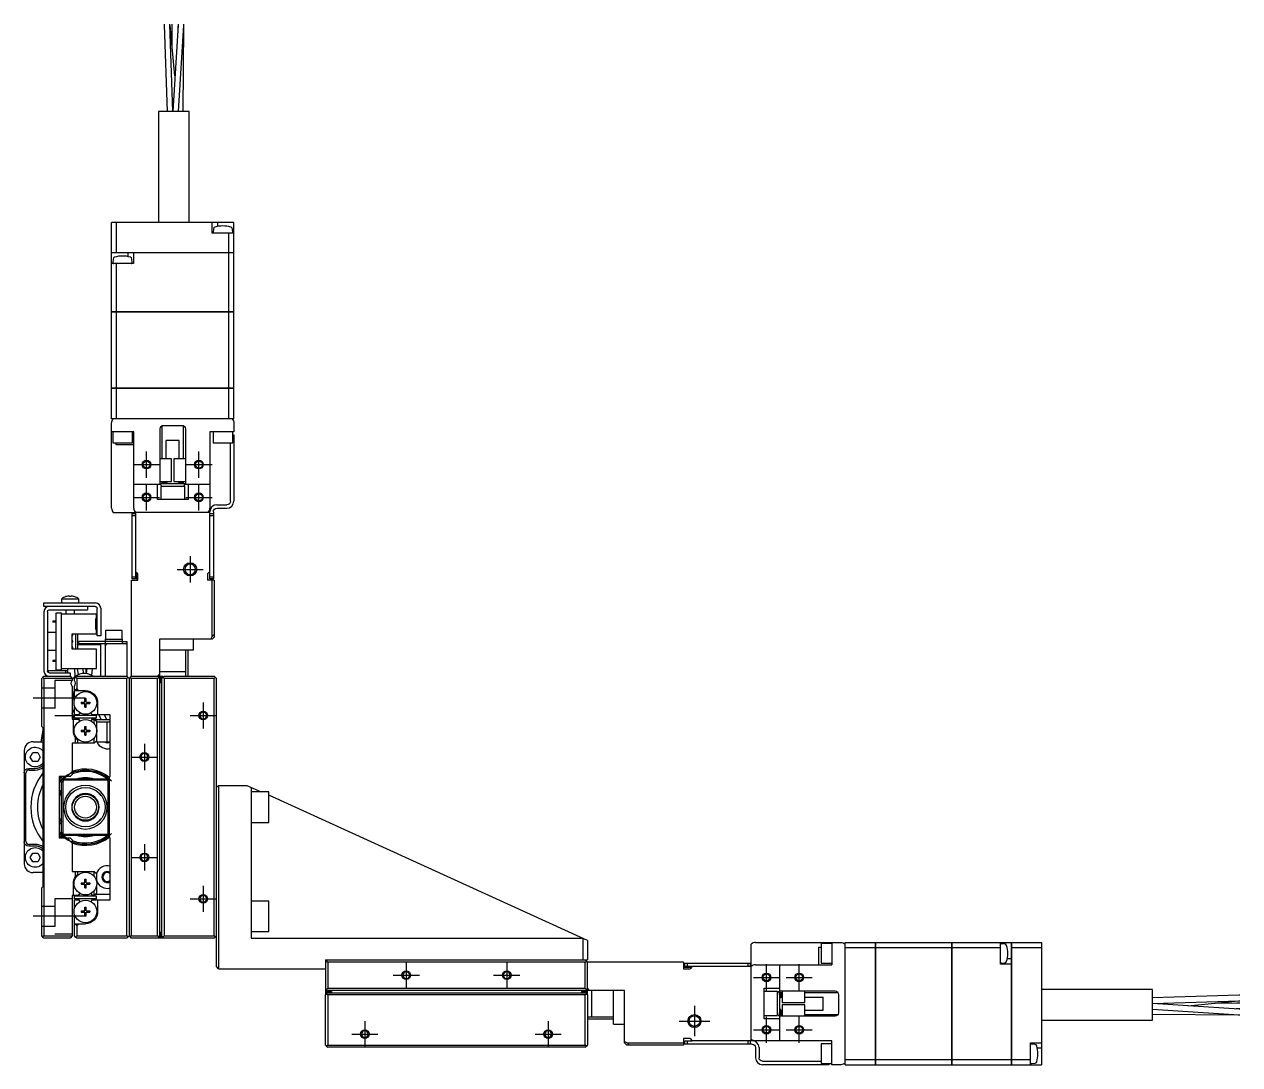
# Model space of a CAD drawing. Extents: x 0 to 1191, y -8 to 932.
# Drawn here: x 0 to 278.4, y 339.9 to 578.3 of the extents above; entities that cross this region are included whole.
import ezdxf

# ---------------------------------------------------------------- set-up
doc = ezdxf.new("R2010")
doc.units = 0
doc.header["$LTSCALE"] = 0.5
doc.linetypes.add('CENTER', pattern=[50.8, 31.75, -6.35, 6.35, -6.35])
doc.linetypes.add('DASHED', pattern=[19.05, 12.7, -6.35])
for name, color, linetype in [('MSM_CENTER', 1, 'CENTER'), ('MSM_CONTINUOUS', 7, 'CONTINUOUS'), ('MSM_DASHED', 4, 'DASHED'), ('MSM_NARROW', 5, 'CONTINUOUS')]:
    doc.layers.add(name, color=color, linetype=linetype)

msp = doc.modelspace()

# ---------------------------------------------------------------- linework, layer by layer
at = {"layer": 'MSM_CENTER'}
for p, q in [((28, 474.38), (28, 480.38)), ((40, 474.38), (40, 480.38)), ((25, 477.38), (31, 477.38)), ((37, 477.38), (43, 477.38)), ((28, 466.88), (28, 472.88)), ((40, 466.88), (40, 472.88)), ((25, 469.88), (31, 469.88)), ((37, 469.88), (43, 469.88)), ((38, 456.38), (38, 450.38)), ((35, 453.38), (41, 453.38)), ((14, 423.88), (2, 423.88)), ((41, 422.88), (41, 416.88)), ((38, 419.88), (44, 419.88)), ((27.5, 413.38), (27.5, 407.38)), ((24.5, 410.38), (30.5, 410.38)), ((27.5, 390.38), (27.5, 384.38)), ((24.5, 387.38), (30.5, 387.38)), ((41, 380.88), (41, 374.88)), ((38, 377.88), (44, 377.88)), ((14, 373.88), (2, 373.88)), ((87.5, 363.38), (87.5, 357.38)), ((110.5, 363.38), (110.5, 357.38)), ((170, 356.88), (170, 362.88)), ((177.5, 356.88), (177.5, 362.88)), ((84.5, 360.38), (90.5, 360.38)), ((107.5, 360.38), (113.5, 360.38)), ((167, 359.88), (173, 359.88)), ((174.5, 359.88), (180.5, 359.88)), ((153.5, 353.38), (153.5, 346.38)), ((170, 344.88), (170, 350.88)), ((177.5, 344.88), (177.5, 350.88)), ((78, 349.88), (78, 343.88)), ((120, 349.88), (120, 343.88)), ((150, 349.88), (157, 349.88)), ((75, 346.88), (81, 346.88)), ((117, 346.88), (123, 346.88)), ((167, 347.88), (173, 347.88)), ((174.5, 347.88), (180.5, 347.88))]:
    msp.add_line(p, q, dxfattribs=at)
at = {"layer": 'MSM_CONTINUOUS'}
for p, q in [((32.05, 578.28), (32.06, 578.16)), ((32.06, 578.16), (32.7, 558.28)), ((33.35, 578.2), (33.35, 578.28)), ((34, 558.28), (33.35, 578.2)), ((33.38, 578), (33.36, 578.28)), ((34.51, 566.43), (33.38, 578)), ((33.86, 577.61), (33.85, 578.28)), ((33.89, 572.75), (33.86, 577.61)), ((35.24, 578.15), (34, 558.29)), ((35.24, 578.28), (35.2, 577.49)), ((35.25, 578.28), (35.24, 578.15)), ((35.3, 558.28), (36.54, 578.07)), ((36.4, 558.28), (36.55, 577.94)), ((36.54, 578.07), (36.55, 578.28)), ((36.55, 577.94), (36.55, 578.28)), ((37.77, 558.28), (30.77, 558.28)), ((30.77, 558.28), (30.77, 532.88)), ((37.77, 532.88), (37.77, 558.28)), ((20, 525.99), (20, 532.88)), ((48, 532.88), (20, 532.88)), ((21.15, 525.99), (21.15, 532.88)), ((43, 530.38), (43, 532.88)), ((44.25, 532.88), (44.25, 531.93)), ((48, 525.99), (48, 532.88)), ((48, 530.38), (43, 530.38)), ((43.34, 531.35), (43.27, 530.58)), ((46.85, 525.99), (46.85, 530.38)), ((47.73, 530.58), (47.66, 531.35)), ((20, 525.99), (48, 525.99)), ((20, 512.38), (20, 525.98)), ((20, 525.98), (48, 525.98)), ((25, 523.48), (20, 523.48)), ((20.01, 525.98), (20.01, 525.99)), ((20.34, 524.46), (20.27, 523.69)), ((21.15, 512.38), (21.15, 523.48)), ((21.16, 525.98), (21.16, 525.99)), ((23.75, 525.98), (23.75, 525.04)), ((24.73, 523.69), (24.66, 524.46)), ((25, 525.98), (25, 523.48)), ((46.84, 525.98), (46.84, 525.99)), ((46.85, 512.38), (46.85, 525.98)), ((47.99, 525.98), (47.99, 525.99)), ((48, 512.38), (48, 525.98)), ((20, 512.38), (48, 512.38)), ((20, 494.88), (20, 512.37)), ((48, 512.37), (20, 512.37)), ((20.01, 512.38), (20.01, 512.37)), ((21.15, 494.88), (21.15, 512.37)), ((21.16, 512.38), (21.16, 512.37)), ((46.84, 512.38), (46.84, 512.37)), ((46.85, 494.88), (46.85, 512.37)), ((47.99, 512.38), (47.99, 512.37)), ((48, 494.88), (48, 512.37)), ((20, 494.88), (48, 494.88)), ((20, 487.88), (20, 494.87)), ((48, 494.87), (20, 494.87)), ((20.01, 494.88), (20.01, 494.87)), ((21.15, 487.88), (21.15, 494.87)), ((21.16, 494.88), (21.16, 494.87)), ((46.84, 494.88), (46.84, 494.87)), ((46.85, 487.88), (46.85, 494.87)), ((47.99, 494.88), (47.99, 494.87)), ((48, 487.88), (48, 494.87)), ((48, 487.88), (20, 487.88)), ((20, 467.38), (20, 486.88)), ((25.1, 484.88), (20, 484.88)), ((20.25, 484.88), (20.25, 482.38)), ((24.75, 482.38), (24.75, 484.88)), ((25.1, 467.38), (25.1, 484.88)), ((31.1, 473.18), (31.1, 485.58)), ((31.5, 486.27), (31.5, 478.68)), ((31.9, 486.38), (36.1, 486.38)), ((36.5, 478.68), (36.5, 486.27)), ((36.9, 485.58), (36.9, 473.18)), ((42.5, 484.88), (42.5, 467.38)), ((48, 484.88), (42.5, 484.88)), ((43.25, 484.88), (43.25, 482.38)), ((47.75, 482.38), (47.75, 484.88)), ((48, 486.88), (48, 484.88)), ((20.25, 482.38), (24.75, 482.38)), ((21.05, 481.88), (21.05, 482.38)), ((25.1, 481.88), (21.05, 481.88)), ((35.5, 482.88), (32.5, 482.88)), ((32.5, 478.68), (32.5, 482.88)), ((35.5, 478.68), (35.5, 482.88)), ((43.25, 482.38), (47.75, 482.38)), ((47.2, 468.98), (47.2, 482.38)), ((47.75, 484.18), (48, 484.18)), ((48, 483.68), (47.75, 483.68)), ((48, 484.18), (48, 468.98)), ((33.75, 478.68), (31.1, 478.68)), ((33.75, 473.48), (33.75, 478.68)), ((36.9, 478.68), (34.25, 478.68)), ((34.25, 478.68), (34.25, 473.48)), ((31.1, 473.48), (33.75, 473.48)), ((31.5, 473.48), (31.5, 473.18)), ((32.5, 473.18), (32.5, 473.48)), ((34.25, 473.48), (36.9, 473.48)), ((35.5, 473.18), (35.5, 473.48)), ((36.5, 473.18), (36.5, 473.48)), ((25.1, 472.88), (31.13, 472.88)), ((30.5, 469.38), (30.5, 472.88)), ((36.88, 472.98), (31.12, 472.98)), ((31.13, 472.88), (31.13, 472.97)), ((31.16, 472.87), (31.13, 472.97)), ((36.75, 472.38), (31.25, 472.38)), ((31.25, 472.38), (31.25, 469.38)), ((31.5, 473.18), (32.5, 473.18)), ((31.5, 473.18), (31.7, 472.98)), ((32.87, 472.98), (32.5, 473.18)), ((35.5, 473.18), (35.13, 472.98)), ((35.5, 473.18), (36.5, 473.18)), ((36.3, 472.98), (36.5, 473.18)), ((36.75, 469.38), (36.75, 472.38)), ((36.87, 472.97), (36.85, 472.89)), ((36.87, 472.88), (36.87, 472.97)), ((36.87, 472.88), (42.5, 472.88)), ((37.5, 472.88), (37.5, 469.38)), ((37.5, 469.38), (30.5, 469.38)), ((44.1, 468.18), (46.4, 468.18)), ((20.38, 466.38), (25.48, 466.38)), ((24.7, 466.18), (25.5, 466.18)), ((24.7, 451.18), (24.7, 466.18)), ((25.5, 465.68), (24.7, 465.68)), ((25.5, 466.38), (25.5, 451.18)), ((42.5, 466.38), (25.5, 466.38)), ((42.5, 451.18), (42.5, 466.58)), ((42.5, 466.18), (43.3, 466.18)), ((43.3, 465.68), (42.5, 465.68)), ((43.3, 466.58), (43.3, 451.18)), ((44.1, 467.38), (46.4, 467.38)), ((24.7, 451.68), (25.5, 451.68)), ((25.5, 451.18), (24.7, 451.18)), ((25.5, 452.88), (26, 452.38)), ((25.75, 452.63), (25.75, 450.88)), ((26, 450.88), (26, 452.38)), ((42, 452.38), (42.5, 452.88)), ((42, 452.38), (42, 450.88)), ((42.5, 451.68), (43.3, 451.68)), ((43.3, 451.18), (42.5, 451.18)), ((24.5, 450.88), (24.5, 428.88)), ((24.5, 450.88), (26, 450.88)), ((43.5, 450.88), (42, 450.88)), ((43, 437.99), (43, 450.88)), ((43.5, 450.88), (43.5, 437.88)), ((4.5, 444.88), (4.5, 445.68)), ((4.5, 445.68), (16.3, 445.68)), ((12.5, 446.57), (8.5, 446.57)), ((8.5, 446.57), (8.5, 445.68)), ((9.57, 447.13), (9.55, 447.13)), ((10.3, 447.13), (10.3, 447.26)), ((10.7, 447.13), (10.3, 447.13)), ((10.7, 447.26), (10.7, 447.13)), ((11.45, 447.13), (11.43, 447.13)), ((12.5, 445.68), (12.5, 446.57)), ((16.2, 444.88), (4.5, 444.88)), ((4.5, 443.68), (4.5, 430.08)), ((5.3, 443.68), (5.3, 430.08)), ((5.7, 444.08), (14.5, 444.08)), ((7.3, 430.38), (7.3, 443.38)), ((7.3, 443.38), (8.5, 443.38)), ((8.5, 430.38), (8.5, 443.38)), ((16.5, 443.13), (8.5, 443.13)), ((9.5, 444.08), (9.5, 443.13)), ((11.5, 443.13), (11.5, 444.08)), ((14.5, 444.88), (14.5, 444.08)), ((16.5, 442.13), (16.5, 443.13)), ((16.7, 438.18), (16.7, 444.38)), ((17.5, 444.48), (17.5, 438.18)), ((6.5, 441.5), (6.5, 441.25)), ((7.3, 441.5), (6.5, 441.5)), ((7.3, 441.25), (6.5, 441.25)), ((16.4, 439.63), (16.4, 442.13)), ((16.5, 442.13), (16.4, 442.13)), ((16.4, 441.33), (16.5, 441.33)), ((16.4, 440.95), (16.5, 440.95)), ((16.4, 440.8), (16.5, 440.8)), ((16.4, 440.43), (16.5, 440.43)), ((16.5, 440.43), (16.5, 441.33)), ((7.3, 438.88), (5.3, 438.88)), ((11, 438.63), (16.5, 438.63)), ((11, 435.13), (11, 438.63)), ((11.7, 438.63), (11.7, 435.13)), ((12.2, 438.63), (12.2, 435.13)), ((16.5, 439.63), (16.4, 439.63)), ((16.5, 438.63), (16.5, 439.63)), ((17.5, 438.18), (16.7, 438.18)), ((18.5, 437.38), (18.5, 428.88)), ((18.5, 437.38), (22.5, 437.38)), ((22.4, 439.38), (18.6, 439.38)), ((18.6, 439.38), (18.6, 437.38)), ((22.4, 437.38), (22.4, 439.38)), ((22.5, 436.38), (22.5, 437.38)), ((31, 437.38), (31, 368.88)), ((43, 437.38), (31, 437.38)), ((38.75, 434.88), (38.75, 437.38)), ((42.69, 437.38), (43, 437.99)), ((43, 437.99), (43.5, 438.49)), ((43.5, 437.88), (43, 437.38)), ((5.3, 434.88), (7.3, 434.88)), ((16.5, 435.13), (11, 435.13)), ((12.2, 436.13), (17.47, 436.13)), ((12.5, 436.38), (12.5, 436.88)), ((22.5, 436.88), (12.5, 436.88)), ((12.5, 436.38), (23.5, 436.38)), ((16.5, 430.63), (16.5, 435.13)), ((17.47, 436.13), (17.47, 428.88)), ((18.5, 435.88), (19, 436.38)), ((22.5, 436.88), (23.5, 436.88)), ((23.5, 436.88), (23.5, 428.88)), ((38.75, 434.88), (31, 434.88)), ((37, 428.88), (37, 434.88)), ((37.5, 428.88), (37.5, 434.88)), ((6.5, 432.5), (6.5, 432.25)), ((7.3, 432.5), (6.5, 432.5)), ((7.3, 432.25), (6.5, 432.25)), ((4.25, 428.63), (4.5, 428.88)), ((4.5, 428.88), (10.5, 428.88)), ((5.5, 430.18), (9.5, 430.18)), ((5.5, 430.18), (5.5, 429.73)), ((5.7, 429.68), (10.5, 429.68)), ((7.3, 430.38), (8.5, 430.38)), ((8.5, 430.63), (16.5, 430.63)), ((9.5, 429.68), (9.5, 430.18)), ((9.65, 430.13), (9.5, 430.13)), ((9.9, 430.63), (9.9, 429.68)), ((10.5, 429.68), (10.5, 428.88)), ((10.5, 428.88), (11, 428.38)), ((11.48, 430.63), (11.54, 428.75)), ((11.5, 428.38), (12, 428.88)), ((12, 428.88), (23.5, 428.88)), ((12.11, 430.63), (12.35, 429.24)), ((13.62, 429.52), (13.43, 430.63)), ((14.12, 430.63), (14.09, 429.51)), ((14.3, 430.63), (14.2, 429.5)), ((15.46, 429.07), (15.6, 430.63)), ((23.5, 428.88), (24, 428.38)), ((24.5, 428.88), (24, 428.38)), ((24.5, 428.88), (31.7, 428.88)), ((31, 429.38), (30.5, 428.88)), ((31, 428.88), (30.5, 428.38)), ((37, 429.88), (31, 429.88)), ((31.23, 428.88), (31.23, 427.48)), ((32, 428.88), (31.5, 428.38)), ((31.7, 428.88), (31.8, 428.78)), ((31.7, 428.78), (31.9, 428.78)), ((32, 428.88), (43.5, 428.88)), ((43.5, 428.88), (44, 428.38)), ((4, 428.38), (4.25, 428.63)), ((4, 417.38), (4, 428.38)), ((4.5, 428.38), (4.25, 428.63)), ((4.5, 428.38), (4.5, 369.38)), ((11, 428.38), (4.5, 428.38)), ((11, 428.38), (11, 427.94)), ((11, 426.61), (11, 419.08)), ((11.5, 426.04), (11, 423.74)), ((11.5, 427.94), (11.5, 428.38)), ((11.5, 423.49), (11.5, 426.61)), ((12, 426.08), (11.65, 425.58)), ((12, 428.38), (11.75, 428.63)), ((23.5, 428.38), (12, 428.38)), ((12, 428.38), (12, 426.08)), ((12.5, 425.58), (12, 426.08)), ((23.75, 428.63), (23.5, 428.38)), ((23.5, 369.38), (23.5, 428.38)), ((24, 428.38), (24, 369.38)), ((24.5, 428.38), (24.25, 428.63)), ((24.5, 428.38), (24.5, 369.38)), ((30.5, 428.38), (24.5, 428.38)), ((30.5, 369.38), (30.5, 428.38)), ((31.23, 427.48), (31.5, 427.48)), ((31.4, 428.48), (31.4, 427.78)), ((31.5, 369.38), (31.5, 428.38)), ((32, 428.38), (31.75, 428.63)), ((32, 428.38), (32, 369.38)), ((43.5, 428.38), (32, 428.38)), ((43.75, 428.63), (43.5, 428.38)), ((43.5, 369.38), (43.5, 428.38)), ((44, 362.38), (44, 428.38)), ((11.5, 424.51), (11, 423.33)), ((14, 425.58), (11.5, 425.58)), ((13.86, 423.78), (14.15, 423.78)), ((13.86, 422.98), (13.86, 423.78)), ((14.15, 423.25), (13.86, 423.25)), ((14.15, 422.98), (14.15, 423.78)), ((11, 420.26), (11.5, 421.44)), ((11.21, 419.08), (11.5, 420.39)), ((11.5, 420.08), (11.5, 422.06)), ((12.63, 420.39), (12.63, 420.38)), ((13, 422.92), (13.8, 422.92)), ((13, 422.92), (13, 422.63)), ((13, 422.63), (13.8, 422.63)), ((13.53, 422.63), (13.53, 422.92)), ((13.86, 421.78), (13.86, 422.57)), ((13.86, 422.31), (14.15, 422.31)), ((13.86, 421.78), (14.15, 421.78)), ((14.15, 421.78), (14.15, 422.57)), ((14.21, 422.92), (15, 422.92)), ((14.21, 422.63), (15, 422.63)), ((14.47, 422.63), (14.47, 422.92)), ((15, 422.92), (15, 422.63)), ((16.8, 422.78), (16.8, 420.08)), ((11, 419.08), (12.45, 419.08)), ((11.23, 416.42), (11.23, 419.08)), ((12.45, 420.08), (11.5, 420.08)), ((16.5, 419.88), (11.5, 419.88)), ((11.5, 419.28), (11.5, 419.88)), ((16.5, 419.28), (11.5, 419.28)), ((12.33, 419.08), (12.34, 419.28)), ((12.39, 419.88), (12.41, 420.08)), ((12.62, 420.37), (12.45, 420.08)), ((12.58, 418.85), (12.45, 419.08)), ((12.58, 420.28), (12.57, 420.28)), ((12.58, 418.88), (12.57, 418.88)), ((15.55, 420.08), (15.38, 420.37)), ((15.55, 419.08), (15.42, 418.85)), ((15.43, 418.88), (15.42, 418.88)), ((19.7, 420.08), (15.55, 420.08)), ((15.55, 419.08), (16, 419.08)), ((15.93, 420.08), (15.99, 419.88)), ((16, 418.04), (16, 419.08)), ((16, 419.08), (16.5, 418.58)), ((16.19, 419.28), (16.31, 418.88)), ((19.7, 418.88), (16.2, 418.88)), ((16.5, 419.28), (16.5, 419.88)), ((16.5, 418.58), (16.5, 417.09)), ((19.7, 418.33), (16.5, 418.33)), ((17.08, 420.08), (17.59, 418.88)), ((17.57, 418.88), (17.53, 419.01)), ((18.89, 418.88), (18.38, 420.08)), ((19, 413.83), (19, 418.33)), ((19.7, 405.88), (19.7, 420.08)), ((3.88, 413.88), (4.35, 416.56)), ((4.35, 417.03), (4, 417.38)), ((4.35, 380.73), (4.35, 417.03)), ((11.7, 413.58), (11.7, 414.86)), ((13, 416.52), (13.8, 416.52)), ((13, 416.52), (13, 416.23)), ((13, 416.23), (13.8, 416.23)), ((13.53, 416.23), (13.53, 416.52)), ((13.86, 417.38), (14.15, 417.38)), ((13.86, 416.58), (13.86, 417.38)), ((14.15, 416.85), (13.86, 416.85)), ((13.86, 415.38), (13.86, 416.17)), ((13.86, 415.91), (14.15, 415.91)), ((13.86, 415.38), (14.15, 415.38)), ((14.15, 416.58), (14.15, 417.38)), ((14.15, 415.38), (14.15, 416.17)), ((14.21, 416.52), (15, 416.52)), ((14.21, 416.23), (15, 416.23)), ((14.47, 416.23), (14.47, 416.52)), ((15, 416.52), (15, 416.23)), ((16.5, 415.66), (16.5, 413.83)), ((2, 413.88), (4.35, 413.88)), ((16, 413.58), (11, 413.58)), ((11, 413.58), (11, 406.38)), ((12.2, 414.3), (12.2, 413.58)), ((16, 413.58), (16, 414.71)), ((16.5, 414.08), (16, 413.58)), ((16.5, 413.83), (19.7, 413.83)), ((0, 411.88), (0, 385.88)), ((1.35, 410.38), (1.92, 411.38)), ((1.92, 409.38), (1.35, 410.38)), ((1.92, 411.38), (3.08, 411.38)), ((3.08, 409.38), (1.92, 409.38)), ((3.08, 411.38), (3.65, 410.38)), ((3.65, 410.38), (3.08, 409.38)), ((0.38, 391.1), (0.38, 406.65)), ((1, 407.78), (2.5, 407.78)), ((1.13, 407.39), (2.5, 407.39)), ((9.79, 405.88), (11, 407.08)), ((10.5, 405.88), (8, 405.88)), ((8, 405.88), (8, 391.88)), ((8.5, 404.58), (8.8, 404.88)), ((8.5, 393.18), (8.5, 404.58)), ((9, 405.08), (8.8, 404.88)), ((8.8, 404.88), (8.8, 392.88)), ((9, 405.08), (9.3, 405.38)), ((19, 405.08), (9, 405.08)), ((9.3, 405.38), (18.7, 405.38)), ((11, 406.38), (10.5, 405.88)), ((18.7, 405.38), (19, 405.08)), ((19.2, 404.88), (19, 405.08)), ((19.2, 392.88), (19.2, 404.88)), ((19.2, 404.88), (19.5, 404.58)), ((19.5, 391.88), (19.5, 405.88)), ((19.5, 405.88), (19.7, 405.88)), ((44, 403.38), (44.5, 403.88)), ((44.5, 403.88), (44.5, 361.88)), ((44.5, 403.88), (51, 403.88)), ((51, 403.88), (54.29, 402.38)), ((17.2, 401.85), (17.2, 402.04)), ((17.2, 401.85), (17.43, 401.63)), ((17.43, 401.8), (17.43, 401.63)), ((17.43, 401.63), (17.56, 401.63)), ((17.56, 401.63), (17.56, 401.63)), ((52, 403.42), (52, 368.88)), ((56, 402.38), (52, 402.38)), ((56, 395.38), (56, 402.38)), ((129, 368.33), (56, 401.6)), ((11.04, 397.82), (11.04, 397.81)), ((12.56, 396.08), (12.63, 396.08)), ((12.69, 396.01), (12.63, 396.08)), ((15.38, 396.08), (15.31, 396.01)), ((15.38, 396.08), (15.44, 396.08)), ((16.97, 397.81), (16.97, 397.81)), ((17.43, 396.13), (17.2, 395.9)), ((17.2, 395.71), (17.2, 395.9)), ((17.43, 396.13), (17.43, 395.96)), ((17.56, 396.13), (17.43, 396.13)), ((52, 395.38), (56, 395.38)), ((8.8, 392.88), (8.5, 393.18)), ((8.8, 392.88), (9, 392.68)), ((9, 392.68), (19, 392.68)), ((9.3, 392.38), (9, 392.68)), ((19, 392.68), (18.7, 392.38)), ((19, 392.68), (19.2, 392.88)), ((19.5, 393.18), (19.2, 392.88)), ((2.5, 389.98), (1, 389.98)), ((2.5, 390.36), (1.13, 390.36)), ((8, 391.88), (10.5, 391.88)), ((18.7, 392.38), (9.3, 392.38)), ((11, 390.67), (9.79, 391.88)), ((10.5, 391.88), (11, 391.38)), ((11, 391.38), (11, 384.18)), ((19.7, 391.88), (19.5, 391.88)), ((19.7, 377.68), (19.7, 391.88)), ((1.35, 387.38), (1.92, 388.38)), ((1.92, 386.38), (1.35, 387.38)), ((1.92, 388.38), (3.08, 388.38)), ((3.08, 388.38), (3.65, 387.38)), ((3.65, 387.38), (3.08, 386.38)), ((3.08, 386.38), (1.92, 386.38)), ((4.35, 383.88), (2, 383.88)), ((11, 384.18), (16, 384.18)), ((11.7, 382.89), (11.7, 384.18)), ((12.2, 384.18), (12.2, 383.46)), ((13, 381.52), (13.8, 381.52)), ((13, 381.52), (13, 381.23)), ((13.53, 381.23), (13.53, 381.52)), ((13.86, 382.38), (14.15, 382.38)), ((13.86, 381.58), (13.86, 382.38)), ((14.15, 381.85), (13.86, 381.85)), ((14.15, 381.58), (14.15, 382.38)), ((14.21, 381.52), (15, 381.52)), ((14.47, 381.23), (14.47, 381.52)), ((15, 381.52), (15, 381.23)), ((16, 383.04), (16, 384.18)), ((16, 384.18), (16.5, 383.68)), ((16.5, 383.68), (16.5, 382.09)), ((4, 380.38), (4.35, 380.73)), ((4, 369.38), (4, 380.38)), ((12.45, 378.68), (11, 378.68)), ((11, 378.68), (11, 369.38)), ((11.23, 378.68), (11.23, 381.33)), ((12.45, 378.68), (12.58, 378.9)), ((12.58, 378.88), (12.57, 378.88)), ((13, 381.23), (13.8, 381.23)), ((13.86, 380.38), (13.86, 381.17)), ((13.86, 380.91), (14.15, 380.91)), ((13.86, 380.38), (14.15, 380.38)), ((14.15, 380.38), (14.15, 381.17)), ((14.21, 381.23), (15, 381.23)), ((15.42, 378.9), (15.55, 378.68)), ((15.43, 378.88), (15.42, 378.88)), ((16, 378.68), (15.55, 378.68)), ((16, 378.68), (16, 379.71)), ((16.5, 379.18), (16, 378.68)), ((19.7, 378.88), (16.2, 378.88)), ((16.5, 380.66), (16.5, 379.18)), ((16.5, 378.48), (11.5, 378.48)), ((11.5, 377.88), (11.5, 378.48)), ((16.5, 377.88), (11.5, 377.88)), ((11.5, 377.68), (12.45, 377.68)), ((11.5, 375.69), (11.5, 377.68)), ((12.45, 377.68), (12.62, 377.38)), ((13.86, 375.98), (14.15, 375.98)), ((13.86, 375.18), (13.86, 375.98)), ((14.15, 375.18), (14.15, 375.98)), ((15.38, 377.38), (15.55, 377.68)), ((15.55, 377.68), (19.7, 377.68)), ((16.5, 377.88), (16.5, 378.48)), ((16.8, 377.68), (16.8, 374.98)), ((56, 377.38), (52, 377.38)), ((56, 370.38), (56, 377.38)), ((11.5, 369.38), (11.5, 374.26)), ((13, 375.12), (13.8, 375.12)), ((13, 375.12), (13, 374.83)), ((13, 374.83), (13.8, 374.83)), ((13.53, 374.83), (13.53, 375.12)), ((14.15, 375.45), (13.86, 375.45)), ((13.86, 373.98), (13.86, 374.77)), ((13.86, 374.51), (14.15, 374.51)), ((13.86, 373.98), (14.15, 373.98)), ((14.15, 373.98), (14.15, 374.77)), ((14.21, 375.12), (15, 375.12)), ((14.21, 374.83), (15, 374.83)), ((14.47, 374.83), (14.47, 375.12)), ((15, 375.12), (15, 374.83)), ((11.5, 372.18), (14, 372.18)), ((11.65, 372.18), (12, 371.68)), ((12, 371.68), (12.5, 372.18)), ((12, 371.68), (12, 369.38)), ((31.23, 370.28), (31.5, 370.28)), ((31.23, 368.88), (31.23, 370.28)), ((52, 370.38), (56, 370.38)), ((4.5, 368.88), (4, 369.38)), ((4.25, 369.13), (4.5, 369.38)), ((4.5, 369.38), (11, 369.38)), ((10.5, 368.88), (4.5, 368.88)), ((11, 369.38), (10.5, 368.88)), ((11.75, 369.13), (11.5, 369.38)), ((11.75, 369.13), (12, 369.38)), ((12, 368.88), (11.75, 369.13)), ((12, 369.38), (23.5, 369.38)), ((23.5, 368.88), (12, 368.88)), ((23.5, 369.38), (23.75, 369.13)), ((24, 369.38), (23.5, 368.88)), ((24, 369.38), (24.5, 368.88)), ((24.25, 369.13), (24.5, 369.38)), ((24.5, 369.38), (30.5, 369.38)), ((31.7, 368.88), (24.5, 368.88)), ((30.5, 369.38), (31, 368.88)), ((31.4, 369.98), (31.4, 369.28)), ((31.5, 369.38), (32, 368.88)), ((31.8, 368.98), (31.7, 368.88)), ((31.9, 368.98), (31.7, 368.98)), ((31.75, 369.13), (32, 369.38)), ((32, 369.38), (43.5, 369.38)), ((43.5, 368.88), (32, 368.88)), ((43.5, 369.38), (43.75, 369.13)), ((44, 369.38), (43.5, 368.88)), ((52, 368.88), (127.8, 368.88)), ((128, 363.88), (128, 368.79)), ((129, 368.33), (129, 363.88)), ((166.5, 362.39), (166.5, 367.49)), ((167.5, 367.88), (187, 367.88)), ((182.5, 367.63), (182.5, 363.13)), ((185, 367.63), (182.5, 367.63)), ((185, 367.88), (185, 362.78)), ((188, 367.88), (194.99, 367.88)), ((188, 339.88), (188, 367.88)), ((194.99, 339.88), (194.99, 367.88)), ((195, 367.87), (194.99, 367.87)), ((195, 367.88), (212.49, 367.88)), ((195, 367.88), (195, 339.88)), ((212.49, 339.88), (212.49, 367.88)), ((212.5, 367.87), (212.49, 367.87)), ((212.5, 367.88), (226.1, 367.88)), ((212.5, 367.88), (212.5, 339.88)), ((223.6, 362.88), (223.6, 367.88)), ((224.59, 367.54), (223.82, 367.61)), ((226.1, 339.88), (226.1, 367.88)), ((226.1, 367.87), (226.11, 367.87)), ((226.11, 367.88), (226.11, 339.88)), ((226.11, 367.88), (233, 367.88)), ((233, 367.88), (233, 339.88)), ((182, 366.82), (182.5, 366.82)), ((182, 362.78), (182, 366.82)), ((188, 366.72), (194.99, 366.72)), ((195, 366.71), (194.99, 366.71)), ((195, 366.72), (212.49, 366.72)), ((212.5, 366.71), (212.49, 366.71)), ((212.5, 366.72), (223.6, 366.72)), ((226.1, 366.71), (226.11, 366.71)), ((226.11, 366.72), (233, 366.72)), ((44.5, 361.88), (44, 362.38)), ((69, 363.88), (129, 363.88)), ((69, 363.38), (69.5, 363.88)), ((69, 363.88), (69, 356.18)), ((69.25, 363.63), (69.5, 363.38)), ((69.5, 363.38), (69.5, 357.38)), ((128.5, 363.38), (69.5, 363.38)), ((129, 363.38), (128.5, 363.88)), ((128.5, 363.38), (128.75, 363.63)), ((128.5, 357.38), (128.5, 363.38)), ((129, 356.18), (129, 363.38)), ((151, 363.38), (129, 363.38)), ((151, 363.38), (151, 361.88)), ((152.75, 362.13), (151, 362.13)), ((151.3, 362.38), (151.3, 363.18)), ((151.3, 363.18), (166.3, 363.18)), ((166.5, 362.38), (151.3, 362.38)), ((151.8, 363.18), (151.8, 362.38)), ((153, 362.38), (152.5, 361.88)), ((165.8, 362.38), (165.8, 363.18)), ((166.3, 363.18), (166.3, 362.38)), ((166.5, 345.38), (166.5, 362.38)), ((167.5, 362.78), (185, 362.78)), ((173, 362.78), (173, 356.75)), ((182.5, 363.13), (185, 363.13)), ((226.1, 362.88), (223.6, 362.88)), ((223.82, 363.15), (224.59, 363.21)), ((226.1, 364.13), (225.17, 364.13)), ((44.5, 361.88), (69, 361.88)), ((151, 361.88), (152.5, 361.88)), ((69.5, 357.38), (69, 356.88)), ((137.5, 356.88), (69, 356.88)), ((69, 356.65), (70.4, 356.65)), ((69.5, 356.38), (69.25, 356.13)), ((70.1, 356.48), (69.4, 356.48)), ((69.5, 357.38), (128.5, 357.38)), ((69.5, 356.38), (128.5, 356.38)), ((70.4, 356.65), (70.4, 356.38)), ((129, 356.65), (127.6, 356.65)), ((127.6, 356.65), (127.6, 356.38)), ((128.6, 356.48), (127.9, 356.48)), ((129, 356.88), (128.5, 357.38)), ((128.75, 356.13), (128.5, 356.38)), ((129.5, 356.88), (129, 357.38)), ((130, 350.88), (130, 356.88)), ((135, 349.13), (135, 356.88)), ((137.5, 344.88), (137.5, 356.88)), ((169.5, 357.38), (173, 357.38)), ((169.5, 350.38), (169.5, 357.38)), ((172.5, 356.63), (169.5, 356.63)), ((172.5, 351.13), (172.5, 356.63)), ((173, 356.75), (173.09, 356.75)), ((173.01, 356.72), (173.09, 356.75)), ((173.1, 351), (173.1, 356.75)), ((173.3, 356.38), (173.1, 356.18)), ((173.3, 356.78), (185.7, 356.78)), ((173.3, 356.38), (173.3, 355.38)), ((173.6, 356.38), (173.3, 356.38)), ((173.6, 356.78), (173.6, 354.13)), ((178.8, 354.13), (178.8, 356.78)), ((186.39, 356.38), (178.8, 356.38)), ((258.4, 357.11), (233, 357.11)), ((258.4, 350.11), (258.4, 357.11)), ((69.1, 356.08), (69, 356.18)), ((69, 355.88), (69.25, 356.13)), ((69, 344.38), (69, 355.88)), ((69.1, 355.98), (69.1, 356.18)), ((69.25, 356.13), (69.5, 355.88)), ((128.5, 355.88), (69.5, 355.88)), ((69.5, 355.88), (69.5, 344.38)), ((128.5, 355.88), (128.75, 356.13)), ((128.5, 344.38), (128.5, 355.88)), ((128.75, 356.13), (129, 355.88)), ((129, 356.18), (128.9, 356.08)), ((128.9, 356.18), (128.9, 355.98)), ((129, 355.88), (129, 344.38)), ((173.1, 355.01), (173.3, 355.38)), ((173.3, 355.38), (173.6, 355.38)), ((173.6, 354.13), (178.8, 354.13)), ((173.6, 353.63), (173.6, 350.98)), ((178.8, 353.63), (173.6, 353.63)), ((178.8, 355.38), (183, 355.38)), ((178.8, 350.98), (178.8, 353.63)), ((183, 352.38), (183, 355.38)), ((186.5, 355.98), (186.5, 351.78)), ((278.28, 355.82), (258.4, 355.18)), ((258.4, 353.88), (278.33, 354.52)), ((278.28, 352.63), (258.42, 353.88)), ((266.55, 353.37), (278.12, 354.49)), ((272.88, 353.98), (277.73, 354.02)), ((277.73, 354.02), (278.4, 354.02)), ((278.12, 354.49), (278.4, 354.52)), ((278.4, 355.82), (278.28, 355.82)), ((278.33, 354.52), (278.4, 354.52)), ((129, 350.88), (135, 350.88)), ((169.5, 351.13), (172.5, 351.13)), ((173, 351), (173, 345.38)), ((173, 351), (173.09, 351)), ((173.09, 351), (173.01, 351.03)), ((173.3, 352.38), (173.1, 352.74)), ((173.1, 351.58), (173.3, 351.38)), ((173.3, 352.38), (173.3, 351.38)), ((173.3, 352.38), (173.6, 352.38)), ((173.3, 351.38), (173.6, 351.38)), ((185.7, 350.98), (173.3, 350.98)), ((178.8, 352.38), (183, 352.38)), ((178.8, 351.38), (186.39, 351.38)), ((258.4, 352.57), (278.2, 351.34)), ((258.4, 351.48), (278.07, 351.33)), ((278.4, 352.64), (277.62, 352.67)), ((278.07, 351.33), (278.4, 351.33)), ((278.2, 351.34), (278.4, 351.33)), ((278.4, 352.63), (278.28, 352.63)), ((129, 350.38), (135, 350.38)), ((135, 349.13), (137.5, 349.13)), ((173, 350.38), (169.5, 350.38)), ((233, 350.11), (258.4, 350.11)), ((152.5, 345.88), (151, 345.88)), ((151, 345.88), (151, 344.38)), ((151.3, 344.58), (151.3, 345.38)), ((151.3, 345.38), (153, 345.38)), ((151.8, 345.38), (151.8, 344.58)), ((152.5, 345.88), (153, 345.38)), ((166.7, 345.38), (153, 345.38)), ((165.8, 344.58), (165.8, 345.38)), ((166.3, 345.38), (166.3, 344.58)), ((185, 345.38), (167.5, 345.38)), ((185, 339.88), (185, 345.38)), ((69.25, 344.13), (69, 344.38)), ((69.5, 344.38), (69.25, 344.13)), ((69.25, 344.13), (69.5, 343.88)), ((69.5, 344.38), (128.5, 344.38)), ((128.5, 343.88), (69.5, 343.88)), ((128.75, 344.13), (128.5, 344.38)), ((128.5, 343.88), (129, 344.38)), ((137.5, 345.18), (138.11, 344.88)), ((138, 344.38), (137.5, 344.88)), ((151, 344.38), (138, 344.38)), ((138.11, 344.88), (151, 344.88)), ((138.11, 344.88), (138.61, 344.38)), ((166.7, 344.58), (151.3, 344.58)), ((167.5, 343.78), (167.5, 341.48)), ((168.3, 343.78), (168.3, 341.48)), ((182.5, 344.63), (182.5, 340.13)), ((185, 344.63), (182.5, 344.63)), ((230.5, 339.88), (230.5, 344.88)), ((230.5, 344.88), (233, 344.88)), ((231.48, 344.54), (230.71, 344.61)), ((233, 343.63), (232.06, 343.63)), ((169.1, 340.68), (182.5, 340.68)), ((184.3, 339.88), (169.1, 339.88)), ((182.5, 340.13), (185, 340.13)), ((183.8, 339.88), (183.8, 340.13)), ((184.3, 340.13), (184.3, 339.88)), ((187, 339.88), (185, 339.88)), ((188, 341.03), (194.99, 341.03)), ((188, 339.88), (194.99, 339.88)), ((195, 341.04), (194.99, 341.04)), ((195, 339.89), (194.99, 339.89)), ((195, 341.03), (212.49, 341.03)), ((195, 339.88), (212.49, 339.88)), ((212.5, 341.04), (212.49, 341.04)), ((212.5, 339.89), (212.49, 339.89)), ((212.5, 341.03), (226.1, 341.03)), ((212.5, 339.88), (226.1, 339.88)), ((226.1, 341.04), (226.11, 341.04)), ((226.1, 339.89), (226.11, 339.89)), ((226.11, 341.03), (230.5, 341.03)), ((226.11, 339.88), (233, 339.88)), ((230.71, 340.15), (231.48, 340.21))]:
    msp.add_line(p, q, dxfattribs=at)
for centre, radius in [((28, 477.38), 0.783), ((40, 477.38), 0.783), ((28, 469.88), 0.783), ((40, 469.88), 0.783), ((14, 422.78), 2.6), ((14, 416.38), 2.6), ((14, 398.88), 4.5), ((14, 398.88), 3), ((14, 381.38), 2.6), ((14, 374.98), 2.6), ((170, 359.88), 0.783), ((177.5, 359.88), 0.783), ((153.5, 349.88), 1.23), ((170, 347.88), 0.783), ((177.5, 347.88), 0.783)]:
    msp.add_circle(centre, radius, dxfattribs=at)
at = {"layer": 'MSM_CONTINUOUS', "extrusion": (0, 0, -1)}
for centre, radius in [((-38, 453.38), 1.23), ((-41, 419.88), 0.783), ((-27.5, 410.38), 0.783), ((-14, 398.88), 5), ((-14, 398.88), 3.15), ((-27.5, 387.38), 0.783), ((-41, 377.88), 0.783), ((-87.5, 360.38), 0.783), ((-110.5, 360.38), 0.783), ((-78, 346.88), 0.783), ((-120, 346.88), 0.783)]:
    msp.add_circle(centre, radius, dxfattribs=at)
at = {"layer": 'MSM_CONTINUOUS'}
for centre, radius, start, end in [((43.83, 531.31), 0.5, 107.6292, 175), ((45.5, 526.07), 6, 72.3708, 107.6292), ((47.17, 531.31), 0.5, 5, 72.3708), ((43.47, 530.57), 0.2, 175, 251.8051), ((47.53, 530.57), 0.2, 288.1949, 5), ((20.47, 523.68), 0.2, 175, 270), ((20.83, 524.42), 0.5, 107.6292, 175), ((22.5, 519.18), 6, 72.3708, 107.6292), ((24.17, 524.42), 0.5, 5, 72.3708), ((24.53, 523.68), 0.2, 270, 5), ((31.9, 473.18), 0.8, 202.1662, 270), ((36.1, 473.18), 0.802, 270.0968, 339.256), ((44.1, 466.58), 1.6, 90, 180), ((46.4, 468.98), 1.6, 270, 0), ((21.5, 467.38), 1.5, 180, 221.8103), ((26.6, 467.38), 1.5, 180, 221.8103), ((41, 467.38), 1.5, 318.1897, 0), ((10.5, 444.08), 3.2, 107.27, 128.6822), ((10.5, 444.08), 3.19, 93.5904, 106.9053), ((10.5, 444.08), 3.19, 73.0947, 86.4096), ((10.5, 444.08), 3.2, 51.3178, 72.73), ((16.3, 444.48), 1.2, 0, 90), ((5.7, 443.68), 1.2, 90, 180), ((10.9, 438.38), 0.25, 293.5782, 66.4218), ((10.9, 436.88), 0.25, 293.5782, 66.4218), ((10.9, 435.38), 0.25, 293.5782, 66.4218), ((5.7, 430.08), 1.2, 180, 270), ((13.73, 426.03), 3.5, 54.5168, 141.3312), ((31.7, 428.48), 0.3, 90, 180), ((10.75, 427.28), 1, 318.5904, 41.4096), ((31.7, 427.78), 0.3, 180, 228.1897), ((14, 419.58), 1.59, 143.8027, 169.1069), ((14.12, 419.46), 1.75, 142.994, 148.6217), ((13.89, 419.46), 1.75, 31.3783, 37.006), ((14, 419.58), 1.59, 10.8931, 36.1973), ((14, 419.58), 1.59, 190.893, 216.1972), ((14, 419.58), 1.59, 323.8028, 349.107), ((14.03, 416.42), 2.8, 213.8646, 229.3236), ((2, 411.88), 2, 90, 180), ((19, 414.88), 2.6, 203.8188, 285.6185), ((1.11, 406.67), 0.727, 88.5665, 181.4335), ((14, 398.88), 12.5, 140.5338, 219.4662), ((2.5, 410.38), 2.6, 270, 315.3603), ((2.5, 410.38), 2.98, 270, 308.3451), ((14, 398.88), 8.2, 47.8764, 111.4601), ((14, 398.88), 11, 151.3151, 208.6849), ((14, 398.88), 8.2, 121.3881, 137.0297), ((14, 398.88), 6.5, 147.7958, 157.3801), ((14, 398.88), 6.5, 202.6199, 212.2042), ((14, 398.88), 8.2, 222.9703, 238.6119), ((14, 398.88), 8.5, 225.0991, 314.9009), ((14, 398.88), 8.2, 248.5399, 312.1236), ((1.11, 391.09), 0.727, 178.5575, 271.4425), ((2.5, 387.38), 2.98, 51.6549, 90), ((2.5, 387.38), 2.6, 44.6397, 90), ((2, 385.88), 2, 180, 270), ((19, 382.88), 2.6, 74.3815, 164.0576), ((14.03, 381.33), 2.8, 130.6764, 146.1354), ((19, 382.88), 2.6, 195.9424, 285.6185), ((19, 382.88), 1.03, 46.9272, 313.0728), ((14, 378.18), 1.59, 143.8027, 169.1069), ((14, 378.18), 1.59, 10.8931, 36.1973), ((14, 378.18), 1.59, 190.893, 216.1972), ((14.12, 378.29), 1.75, 211.3783, 217.006), ((14, 378.18), 1.59, 323.8028, 349.107), ((13.89, 378.29), 1.75, 322.994, 328.6217), ((31.7, 369.98), 0.3, 131.8103, 180), ((31.7, 369.28), 0.3, 180, 270), ((167.5, 366.38), 1.5, 90, 131.8103), ((223.8, 367.41), 0.2, 85, 180), ((224.54, 367.04), 0.5, 17.6292, 85), ((219.3, 365.38), 6, 342.3708, 17.6292), ((167.5, 361.28), 1.5, 90, 131.8103), ((223.8, 363.34), 0.2, 180, 275), ((224.54, 363.71), 0.5, 275, 342.3708), ((69.4, 356.18), 0.3, 90, 180), ((70.1, 356.18), 0.3, 41.8103, 90), ((127.9, 356.18), 0.3, 90, 138.1897), ((128.6, 356.18), 0.3, 0, 90), ((173.3, 355.98), 0.801, 111.0892, 179.9292), ((173.3, 351.78), 0.8, 179.9994, 248.4559), ((167.5, 346.88), 1.5, 228.1897, 270), ((166.7, 343.78), 1.6, 0, 90), ((230.69, 344.41), 0.2, 85, 161.8051), ((231.43, 344.04), 0.5, 17.6292, 85), ((226.19, 342.38), 6, 342.3708, 17.6292), ((169.1, 341.48), 1.6, 180, 270), ((230.69, 340.34), 0.2, 198.1949, 275), ((231.43, 340.71), 0.5, 275, 342.3708)]:
    msp.add_arc(centre, radius, start, end, dxfattribs=at)
at = {"layer": 'MSM_CONTINUOUS', "extrusion": (0, 0, -1)}
for centre, radius, start, end in [((-21.5, 486.88), 1.5, 0, 41.8103), ((-46.5, 486.88), 1.5, 138.1897, 180), ((-31.9, 485.58), 0.8, 0, 90), ((-36.1, 485.58), 0.8, 90, 180), ((-31.9, 473.18), 0.8, 344.8734, 0), ((-36.1, 473.18), 0.8, 180, 195.1266), ((-46.4, 468.98), 0.8, 180, 270), ((-44.1, 466.58), 0.8, 0, 90), ((-5.7, 443.68), 0.4, 0, 90), ((-16.2, 444.38), 0.5, 90, 180), ((-5.7, 430.08), 0.4, 270, 0), ((-9.65, 430.38), 0.25, 180, 270), ((-11.75, 427.28), 1, 318.5904, 41.4096), ((-14, 422.78), 2.8, 90, 180), ((-13.8, 422.98), 0.06, 180, 270), ((-13.8, 422.57), 0.06, 90, 180), ((-14.21, 422.98), 0.06, 270, 0), ((-14.21, 422.57), 0.06, 0, 90), ((-14.12, 419.69), 1.75, 322.994, 331.3783), ((-13.89, 419.69), 1.75, 208.6217, 217.006), ((-14.03, 416.42), 2.8, 326.1354, 0), ((-13.8, 416.58), 0.06, 180, 270), ((-13.8, 416.17), 0.06, 90, 180), ((-14.21, 416.58), 0.06, 270, 0), ((-14.21, 416.17), 0.06, 0, 90), ((-2.5, 410.38), 2.25, 214.6921, 145.3079), ((-1, 406.78), 1, 0, 90), ((-14, 398.88), 8.5, 45.0991, 134.9009), ((-14, 398.88), 8.8, 70.0677, 128.6822), ((-14, 398.88), 9, 48.1897, 51.0576), ((-14, 398.88), 8.8, 47.0141, 52.6982), ((-14, 398.88), 6.8, 72.9174, 107.0826), ((-14, 398.88), 6.8, 28.0725, 36.0189), ((-14, 398.88), 6.8, 323.9811, 331.9275), ((-1, 390.98), 1, 270, 0), ((-2.5, 387.38), 2.25, 214.6921, 145.3079), ((-14, 398.88), 8.8, 307.3018, 312.9859), ((-14, 398.88), 9, 308.9424, 311.8103), ((-14, 398.88), 8.8, 231.3178, 289.9323), ((-14, 398.88), 6.8, 252.9174, 287.0826), ((-14.03, 381.33), 2.8, 0, 33.8646), ((-13.8, 381.58), 0.06, 180, 270), ((-14.21, 381.58), 0.06, 270, 0), ((-14.12, 378.06), 1.75, 28.6217, 37.006), ((-13.8, 381.17), 0.06, 90, 180), ((-14.21, 381.17), 0.06, 0, 90), ((-13.89, 378.06), 1.75, 142.994, 151.3783), ((-13.8, 375.18), 0.06, 180, 270), ((-13.8, 374.77), 0.06, 90, 180), ((-14, 374.98), 2.8, 180, 270), ((-14.21, 375.18), 0.06, 270, 0), ((-14.21, 374.77), 0.06, 0, 90), ((-187, 366.38), 1.5, 90, 131.8103), ((-173.3, 355.98), 0.8, 74.8734, 90), ((-185.7, 355.98), 0.8, 90, 180), ((-173.3, 351.78), 0.8, 270, 285.1266), ((-185.7, 351.78), 0.8, 180, 270), ((-166.7, 343.78), 0.8, 90, 180), ((-169.1, 341.48), 0.8, 270, 0), ((-187, 341.38), 1.5, 228.1897, 270)]:
    msp.add_arc(centre, radius, start, end, dxfattribs=at)
at = {"layer": 'MSM_DASHED'}
for p, q in [((7, 426.13), (4, 426.13)), ((7, 427.88), (7, 419.88)), ((10.95, 427.88), (7, 427.88)), ((4, 421.63), (7, 421.63)), ((7, 419.88), (11, 419.88)), ((16.5, 417.1), (16.5, 415.05)), ((7, 376.13), (4, 376.13)), ((7, 377.88), (7, 369.88)), ((11, 377.88), (7, 377.88)), ((4, 371.63), (7, 371.63)), ((7, 369.88), (11, 369.88))]:
    msp.add_line(p, q, dxfattribs=at)
at = {"layer": 'MSM_NARROW'}
msp.add_line((17.56, 401.63), (17.56, 401.63), dxfattribs=at)
for centre, radius in [((28, 477.38), 1), ((40, 477.38), 1), ((28, 469.88), 1), ((40, 469.88), 1), ((38, 453.38), 1.5), ((41, 419.88), 1), ((27.5, 410.38), 1), ((14, 398.88), 2.5), ((27.5, 387.38), 1), ((41, 377.88), 1), ((87.5, 360.38), 1), ((110.5, 360.38), 1), ((170, 359.88), 1), ((177.5, 359.88), 1), ((153.5, 349.88), 1.5), ((170, 347.88), 1), ((177.5, 347.88), 1), ((78, 346.88), 1), ((120, 346.88), 1)]:
    msp.add_circle(centre, radius, dxfattribs=at)
for centre, start, end in [((19, 414.88), 237.1401, 302.8599), ((19, 382.88), 55.9442, 304.0558)]:
    msp.add_arc(centre, 1.25, start, end, dxfattribs=at)

doc.saveas('drawing.dxf')
